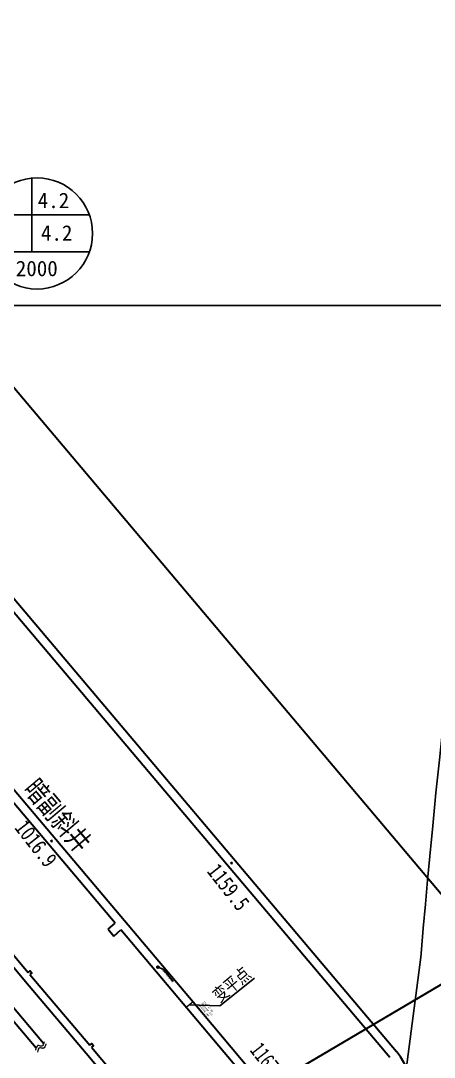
# Model space of a CAD drawing. Header units: millimetres. Extents: x 37412591 to 74834139, y 4258245 to 8527567.
# Drawn here: x 37415180 to 37415414, y 4260074 to 4260661 of the extents above; entities that cross this region are included whole.
import ezdxf
from ezdxf.enums import TextEntityAlignment as Align

# ---------------------------------------------------------------- set-up
doc = ezdxf.new("R2010")
doc.units = ezdxf.units.MM
for name, color, linetype in [('6号煤底板等高线', 7, 'Continuous'), ('JMD', 6, 'Continuous'), ('ZDH', 1, 'Continuous'), ('排水系统', 7, 'Continuous'), ('钻孔', 7, 'Continuous')]:
    doc.layers.add(name, color=color, linetype=linetype)
doc.layers.add('保安煤柱线', color=1, linetype='线圈线（保安煤柱线） ----0-----0----0-----0----0-----0--', lineweight=30)
doc.styles.add('HZ', font='', dxfattribs={"width": 0.8, "height": 1})
doc.styles.get("Standard").update_dxf_attribs({"font": 'simfang.ttf', "width": 0.6667})
doc.styles.add('仿宋', font='', dxfattribs={"width": 0.707})
doc.styles.add('宋体', font='SimSun.ttf', dxfattribs={"height": 2})
doc.styles.add('标准', font='SimSun.ttf', dxfattribs={"width": 0.667})
doc.styles.get('HZ').set_extended_font_data('FangSong_GB2312')
doc.styles.get('仿宋').set_extended_font_data('FangSong_GB2312')
doc.linetypes.add('442', pattern='A,5,[175,AAA.SHX,S=1,R=90,X=0,Y=0],5', length=10)
doc.linetypes.add('447', pattern='A,8,-1,[148,AAA.SHX,S=1,R=0,X=0,Y=0],-1', length=10)
doc.linetypes.add('FENCELINE1', pattern='A,6.35,-2.54,[133,ltypeshp.shx,S=2.54,R=0,X=-2.54,Y=0],-2.54,25.4', length=36.83)
doc.linetypes.add('线圈线（保安煤柱线） ----0-----0----0-----0----0-----0--', pattern='A,14.5,-2,[133,ltypeshp.shx,S=0.5,R=0,X=0,Y=0],-3,25.4', length=44.9)
doc.dimstyles.new('ISO-25', dxfattribs={"dimtxt": 2.5, "dimasz": 2.5, "dimexe": 1.25, "dimexo": 0.625, "dimtad": 1, "dimtxsty": 'Standard', "dimcen": 2.5, "dimadec": 0, "dimazin": 0, "dimtfac": 1, "dimtmove": 0, "dimatfit": 3, "dimfxl": 1, "dimarcsym": 0})

msp = doc.modelspace()

# ---------------------------------------------------------------- hatches: boundary and pattern name
at = {"linetype": '447', "ltscale": 0.5}
h = msp.add_hatch(color=0, dxfattribs=at)
h.dxf.hatch_style = 1
h.paths.add_polyline_path([(37415196.86, 4260196.23, 1), (37415197.66, 4260196.23, 1)])
h = msp.add_hatch(color=0, dxfattribs=at)
h.dxf.hatch_style = 1
h.paths.add_polyline_path([(37415298.93, 4260183.71, 1), (37415299.73, 4260183.71, 1)])

# ---------------------------------------------------------------- linework, layer by layer
at = {"color": 252, "lineweight": 30, "ltscale": 0.005}
for p, q in [((37415188.43, 4260078.68, 4910.12), (37414723.11, 4260629.46, 4910.12)), ((37415192.71, 4260081.36, 4910.12), (37415012.74, 4260294.37, 4910.12))]:
    msp.add_line(p, q, dxfattribs=at)
at = {"color": 252, "lineweight": 0, "ltscale": 0.005}
for p, q in [((37415186.94, 4260088.18, 4910.12), (37415012.73, 4260294.38, 4910.12)), ((37415186.92, 4260088.21, 4910.12), (37415039.09, 4260263.19, 4910.12))]:
    msp.add_line(p, q, dxfattribs=at)
at = {"color": 1}
for p, q in [((37415292.69, 4260102.74, 2455.06), (37415312.42, 4260118.54, 2455.06)), ((37415275.57, 4260103.37, 4910.12), (37415292.69, 4260102.74, 2455.06))]:
    msp.add_line(p, q, dxfattribs=at)
at = {"color": 1, "linetype": 'Continuous', "lineweight": 0}
msp.add_line((37415277.48, 4260104.99, 4910.12), (37415273.65, 4260101.76, 4910.12), dxfattribs=at)
at = {"color": 0, "linetype": '447', "ltscale": 0.5}
for centre in [(37415197.26, 4260196.23, 4911.4), (37415299.33, 4260183.71, 2455.06)]:
    msp.add_circle(centre, 0.398, dxfattribs=at)
msp.add_circle((37415197.26, 4260196.23, 4911.4), 0.382)
at = {"color": 0, "lineweight": 30}
msp.add_circle((37415257.58, 4260124.71, 4909.24), 0.5, dxfattribs=at)
at = {"color": 252, "lineweight": 0, "ltscale": 0.005}
for points in [[(37415193.03, 4260082.42, 4910.12), (37415192.68, 4260081.2, 4910.12), (37415192.1, 4260079.15, 4910.12), (37415188.85, 4260081.01, 4910.12), (37415188.46, 4260078.9, 4910.12), (37415188.22, 4260077.66, 4910.12)], [(37415194.06, 4260081.18, 4910.12), (37415193.71, 4260079.95, 4910.12), (37415193.13, 4260077.91, 4910.12), (37415189.88, 4260079.77, 4910.12), (37415189.49, 4260077.66, 4910.12), (37415189.25, 4260076.41, 4910.12)]]:
    msp.add_open_spline(points, degree=3, knots=[0, 0, 0, 0, 2.969298, 4.963496, 7.857573, 7.857573, 7.857573, 7.857573], dxfattribs=at)
at = {"color": 0, "ltscale": 5}
for p in [(37415197.26, 4260196.23, 4909.4), (37415299.33, 4260183.71, 2455.06), (37415299.33, 4260183.71, 2452.06), (37415257.57, 4260124.7, 4908.24), (37415257.58, 4260124.71, 4909.24)]:
    msp.add_point(p, dxfattribs=at)
at = {"color": 1}
for p in [(37415197.26, 4260196.23, 4911.4), (37415299.33, 4260183.71, 2455.06)]:
    msp.add_point(p, dxfattribs=at)
at = {"layer": '6号煤底板等高线', "elevation": 2453.77}
msp.add_lwpolyline([(37414906.94, 4258589.06), (37415195.24, 4259276.54), (37415239.47, 4259412.02), (37415372.18, 4259865.44), (37415406.75, 4260130.31), (37415407.11, 4260134.8), (37415408.1, 4260146.78), (37415409.28, 4260160.49), (37415410.49, 4260174.02), (37415411.77, 4260187.71), (37415413.43, 4260204.82), (37415415.29, 4260223.51), (37415417.23, 4260242.3), (37415419.55, 4260264.39), (37415422.19, 4260288.8), (37415429.41, 4260439.76), (37415433.72, 4260571.25)], dxfattribs=at)
at = {"layer": '6号煤底板等高线'}
msp.add_point((37415257.57, 4260124.7, 4908.24), dxfattribs=at)
at = {"layer": 'JMD', "color": 30, "linetype": 'Continuous', "lineweight": 30}
for p, q in [((37414974.05, 4260572.6, 4910.12), (37415392.9, 4260076.82, 2754.08)), ((37415073.34, 4260447.33, 4910.12), (37415389.08, 4260073.6, 4910.12)), ((37415000.91, 4260432.46, 4910.12), (37415277.47, 4260104.98, 4910.12)), ((37415233.35, 4260149.6, 4910.12), (37415151.61, 4260246.36, 4910.12)), ((37415133.49, 4260174.69, 4908.05), (37415182.54, 4260116.64, 4908.74)), ((37415160.23, 4260149.86, 4907.6), (37415183.98, 4260121.75, 4908.08)), ((37415160.23, 4260149.86, 4863.25), (37415183.98, 4260121.75, 4857.06)), ((37415229.31, 4260146.18, 4909.24), (37415233.35, 4260149.6, 4909.24)), ((37415229.31, 4260146.18, 4909.24), (37415232.54, 4260142.36, 4909.24)), ((37415232.54, 4260142.36, 4909.24), (37415236.58, 4260145.78, 4909.24)), ((37415336.51, 4260027.5, 4910.12), (37415236.58, 4260145.78, 4910.12)), ((37415182.54, 4260116.64, 4908.74), (37415216.87, 4260076, 4909.22)), ((37415184.97, 4260120.58, 4908.1), (37415185.9, 4260119.48, 4908.12)), ((37415184.97, 4260120.58, 4856.8), (37415218.88, 4260080.44, 4847.95)), ((37415277.48, 4260104.99, 4910.12), (37415339.43, 4260031.65, 4910.12)), ((37415216.87, 4260076, 4908.05), (37415280.86, 4260000.26, 4910.11)), ((37415219.87, 4260079.27, 4847.69), (37415247.02, 4260047.13, 4840.61))]:
    msp.add_line(p, q, dxfattribs=at)
at = {"layer": 'JMD', "color": 30, "linetype": 'Continuous', "lineweight": 30, "flags": 128}
for points, elevation in [([(37415183.98, 4260121.75), (37415185.12, 4260122.68), (37415186.07, 4260121.51), (37415184.97, 4260120.58)], 4911.06), ([(37415218.88, 4260080.44), (37415220.02, 4260081.37), (37415220.97, 4260080.2), (37415219.87, 4260079.27)], 4909.13)]:
    msp.add_lwpolyline(points, dxfattribs=dict(at, elevation=elevation))
at = {"layer": 'JMD', "color": 30, "linetype": 'Continuous', "lineweight": 30}
msp.add_arc((37415364.22, 4260052.71, 7066.16), 37.47, 222.30569, 40.05244, dxfattribs=at)
at = {"layer": 'ZDH', "color": 0, "lineweight": -3}
for p in [(37415197.13, 4260196.53, 4920.4), (37415299.19, 4260184.01, 2464.05)]:
    msp.add_point(p, dxfattribs=at)
at = {"layer": '保安煤柱线', "color": 1, "linetype": 'FENCELINE1', "lineweight": 30, "ltscale": 2}
msp.add_line((37415447.09, 4260131.9, 4909.61), (37414951.24, 4260718.83, 4950.29), dxfattribs=at)
at = {"layer": '保安煤柱线', "color": 1, "linetype": 'FENCELINE1', "lineweight": 30, "ltscale": 2, "flags": 128}
msp.add_lwpolyline([(37414216.78, 4259405.97), (37416033.58, 4260477.96)], dxfattribs=at)
at = {"layer": '排水系统', "color": 5, "lineweight": -3, "elevation": 4910.12, "flags": 128}
for points in [[(37415186.03, 4260572.15), (37415186.03, 4260540.18), (37415186.03, 4260530.29)], [(37415159.28, 4260551.29), (37415188.98, 4260551.29), (37415218.68, 4260551.29)], [(37415159.28, 4260530.29), (37415188.98, 4260530.29), (37415218.68, 4260530.29)]]:
    msp.add_lwpolyline(points, dxfattribs=at)
at = {"layer": '排水系统', "color": 5, "lineweight": -3}
msp.add_circle((37415188.98, 4260540.79, 4910.12), 31.5, dxfattribs=at)
at = {"layer": '钻孔'}
msp.add_line((37416981.26, 4260500, 4910.12), (37412646.51, 4260500, 4910.12), dxfattribs=at)

# ---------------------------------------------------------------- texts
at = {"style": 'HZ', "width": 0.8}
msp.add_text('1016.9', height=9, rotation=308.07175, dxfattribs=at).set_placement((37415188.43, 4260194.76, 4912.88), align=Align.MIDDLE)
at = {"color": 0, "style": '宋体'}
for s, p in [('见6#煤点底板1000.882', (37415262.87, 4260119.83, 4.17)), ('见6#煤点顶板1002.182', (37415263.82, 4260120.49, 3.62))]:
    msp.add_text(s, height=0.648, rotation=309.43581, dxfattribs=at).set_placement(p, align=Align.MIDDLE)
at = {"color": 1, "linetype": '442', "lineweight": 30, "ltscale": 0.005, "style": '标准', "width": 0.78}
msp.add_text('变平点', height=7.5, rotation=39.75521, dxfattribs=at).set_placement((37415292.52, 4260104.4, 6455.31))
at = {"char_height": 9, "width": 22.3291, "attachment_point": 1, "rotation": 308.07175}
for s, insert, style in [('1159.5', (37415292.08, 4260184.46, 2455.06), 'HZ'), ('1167.8', (37415316.46, 4260082.98, 0), '仿宋')]:
    msp.add_mtext(s, dxfattribs=dict(at, insert=insert, style=style))
at = {"color": 0, "insert": (37415284.05, 4260105.64, 1959.57), "char_height": 1, "width": 119.4882, "attachment_point": 1, "rotation": 310.17803, "style": '宋体'}
msp.add_mtext('2022.12.02\\P顶板1002.584\\P底板998.484', dxfattribs=at)
at = {"layer": 'JMD', "color": 30, "linetype": 'Continuous', "lineweight": 30, "style": '标准', "width": 0.78}
msp.add_text('暗副斜井', height=11.34, rotation=310.1019, dxfattribs=at).set_placement((37415180.9, 4260225.53, 4910.12))
at = {"layer": '排水系统', "color": 5}
for s, p in [('4.2', (37415189.41, 4260555.17, 4910.12)), ('4.2', (37415191.23, 4260536.71, 4910.12)), ('2000', (37415176.95, 4260516.58, 4910.12))]:
    msp.add_text(s, height=8.75, dxfattribs=at).set_placement(p)

# ---------------------------------------------------------------- leaders
at = {"layer": '6号煤底板等高线'}
msp.add_leader([(37415257.58, 4260124.71, 4909.24), (37415260.47, 4260123.65, 4909.24), (37415266.22, 4260116.61, 4909.24)], dimstyle='ISO-25', override={"dimasz": 1.5, "dimgap": 0.625, "dimtad": 0, "dimzin": 0}, dxfattribs=at)

doc.saveas('drawing.dxf')
